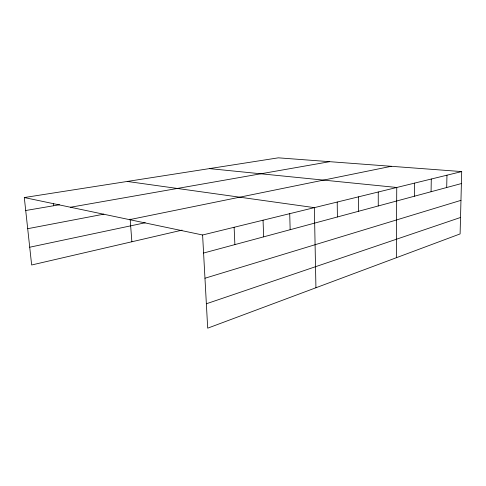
<?xml version="1.0" encoding="UTF-8"?>
<svg xmlns="http://www.w3.org/2000/svg" width="486" height="486" viewBox="0 0 486 486"><rect width="100%" height="100%" fill="white"/><g stroke="black" fill="none" stroke-linecap="round" stroke-linejoin="round"><path stroke-width="0.73" d="M378.254 205.961L378.254 192M396.345 257.726L396.752 187.475L209.405 168.606M414.437 196.21L414.582 183.113M431.076 191.727L431.282 179.024M446.701 187.511L446.962 175.191M24.3 197.547L278.35 157.829L461.7 171.582L460.102 233.918L207.692 328.172L202.601 234.993L24.3 197.547L31.651 264.992L182.092 230.127M206.362 303.774L460.521 217.473M204.964 278.229L460.965 200.347M203.591 253.036L461.396 183.556M202.601 234.993L461.7 171.582M29.713 247.222L145.211 222.764M129.537 219.648L391.285 166.297M27.696 228.699L103.901 214.144M70.47 207.243L329.708 161.68M25.715 210.517L59.505 204.746M127.241 181.448L314.363 207.637L315.93 287.755M53.442 203.525L53.66 205.742M130.133 219.071L131.876 241.767M234.118 227.278L234.89 244.598M263.054 220.194L263.649 236.852M289.717 213.67L290.154 229.708M337.211 202.048L337.399 216.975M358.455 196.848L358.54 211.276"/></g></svg>
